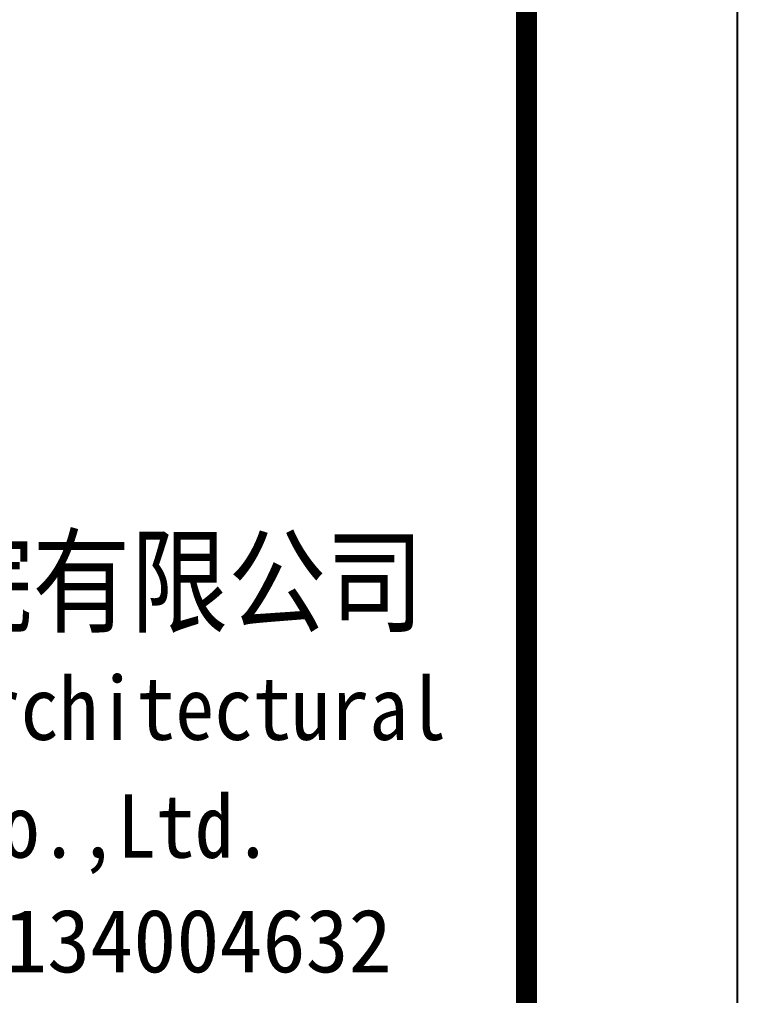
# Model space of a CAD drawing. Extents: x 6827379 to 6887889, y 99218 to 177608.
# Drawn here: x 6886189 to 6887889, y 129618 to 131931 of the extents above; entities that cross this region are included whole.
import ezdxf
from ezdxf.enums import TextEntityAlignment as Align

# ---------------------------------------------------------------- set-up
doc = ezdxf.new("R2010")
doc.units = 0
doc.header["$LTSCALE"] = 1000
doc.header["$MEASUREMENT"] = 0
doc.linetypes.add('CONTINOUS', pattern=[2000000.0, 1000000.0, 1000000.0])
doc.layers.add('A_公框', color=4, linetype='Continuous')
doc.layers.add('校对1', color=2, linetype='Continuous')
doc.styles.add('仿宋GB2312', font='', dxfattribs={"width": 1.5})
doc.styles.add('黑体', font='simhei.ttf')
doc.styles.get('仿宋GB2312').set_extended_font_data('FangSong_GB2312')

# ---------------------------------------------------------------- blocks, each defined once
blk = doc.blocks.new('asdasdsadsads')
blk.add_line((6366598.5, 255303), (6366598.5, 197903))
for s, height, style, width, p in [('中铁时代建筑设计院有限公司', 400, '黑体', 0.85, (6363098.5, 230210.5)), ('China Railway ShiDai Architectural', 300, '仿宋GB2312', 0.9, (6363098.5, 229659.9)), ('Design Institute Co.,Ltd.', 300, '仿宋GB2312', 0.9, (6363098.5, 229101.3))]:
    blk.add_text(s, height=height, dxfattribs=dict(style=style, width=width)).set_placement(p, align=Align.CENTER)
at = {"style": '仿宋GB2312'}
blk.add_text('工程设计证书：甲级A134004632', height=300, dxfattribs=at).set_placement((6363098.5, 228558), align=Align.CENTER)

msp = doc.modelspace()

# ---------------------------------------------------------------- linework, layer by layer
at = {"layer": 'A_公框', "color": 0, "linetype": 'CONTINOUS'}
msp.add_lwpolyline([(6828368.3, 113845.2), (6887889.5, 113845.2), (6887889.5, 143545.2), (6828368.3, 143545.2)], close=True, dxfattribs=at)
at = {"layer": 'A_公框', "color": 0, "linetype": 'CONTINOUS', "const_width": 50}
msp.add_lwpolyline([(6829618.3, 114345.2), (6887389.5, 114345.2), (6887389.5, 143045.2), (6829618.3, 143045.2)], close=True, dxfattribs=at)

# ---------------------------------------------------------------- block references
at = {"layer": '校对1', "linetype": 'CONTINOUS', "xscale": 0.5, "yscale": 0.5, "zscale": 0.5}
msp.add_blockref('asdasdsadsads', (3704090.2, 15393.7), dxfattribs=at)

doc.saveas('drawing.dxf')
